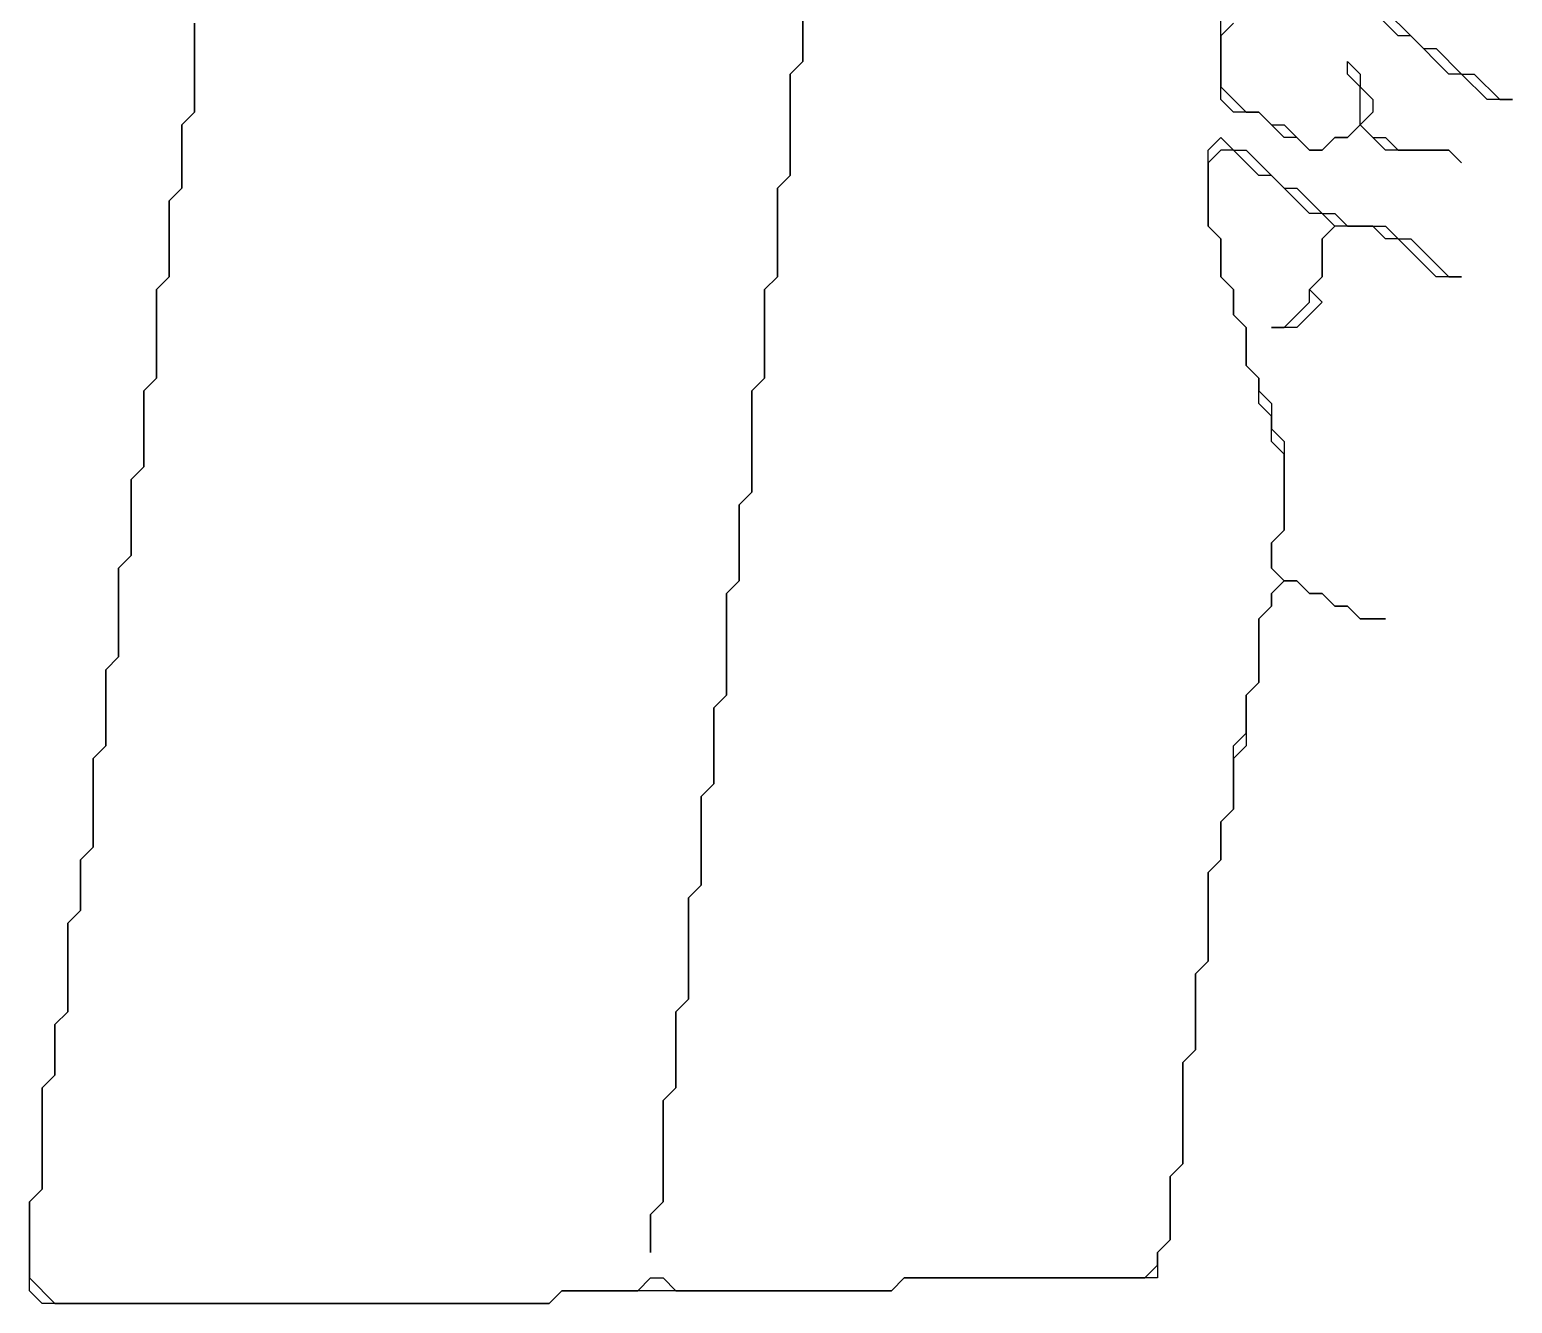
# Model space of a CAD drawing. Header units: metres. Extents: x 0 to 898, y 0 to 1598.
# Drawn here: x 13 to 130, y 806 to 906.5 of the extents above; entities that cross this region are included whole.
import ezdxf

# ---------------------------------------------------------------- set-up
doc = ezdxf.new("R2010")
doc.units = ezdxf.units.M

msp = doc.modelspace()

# ---------------------------------------------------------------- linework, layer by layer
for p, q in [((74, 904), (74, 911)), ((74, 911), (74, 904)), ((107, 901), (107, 909)), ((121, 906), (118, 909)), ((119, 909), (123, 905)), ((26, 900), (26, 907)), ((26, 907), (26, 900)), ((108, 907), (107, 906)), ((107, 906), (107, 902)), ((122, 906), (121, 906)), ((125, 903), (122, 906)), ((123, 905), (124, 905)), ((124, 905), (126, 903)), ((73, 903), (74, 904)), ((74, 904), (73, 903)), ((117, 903), (117, 904)), ((117, 904), (118, 903)), ((73, 895), (73, 903)), ((73, 903), (73, 895)), ((118, 902), (117, 903)), ((118, 903), (118, 902)), ((126, 903), (125, 903)), ((128, 901), (126, 903)), ((126, 903), (127, 903)), ((127, 903), (129, 901)), ((107, 902), (109, 900)), ((108, 900), (107, 901)), ((118, 899), (118, 902)), ((118, 902), (119, 901)), ((119, 901), (119, 900)), ((130, 901), (128, 901)), ((129, 901), (130, 901)), ((25, 899), (26, 900)), ((26, 900), (25, 899)), ((110, 900), (108, 900)), ((109, 900), (110, 900)), ((112, 898), (110, 900)), ((110, 900), (111, 899)), ((119, 900), (118, 899)), ((25, 894), (25, 899)), ((25, 899), (25, 894)), ((111, 899), (112, 899)), ((112, 899), (114, 897)), ((118, 899), (117, 898)), ((117, 898), (118, 899)), ((120, 897), (118, 899)), ((118, 899), (119, 898)), ((106, 897), (107, 898)), ((107, 898), (108, 897)), ((113, 898), (112, 898)), ((114, 897), (113, 898)), ((116, 898), (115, 897)), ((115, 897), (116, 898)), ((117, 898), (116, 898)), ((116, 898), (117, 898)), ((119, 898), (120, 898)), ((120, 898), (121, 897)), ((106, 891), (106, 897)), ((107, 897), (106, 896)), ((108, 897), (107, 897)), ((108, 897), (109, 897)), ((110, 895), (108, 897)), ((109, 897), (112, 894)), ((115, 897), (114, 897)), ((114, 897), (115, 897)), ((125, 897), (120, 897)), ((121, 897), (125, 897)), ((126, 896), (125, 897)), ((125, 897), (126, 896)), ((106, 896), (106, 891)), ((24, 893), (25, 894)), ((25, 894), (24, 893)), ((72, 894), (73, 895)), ((73, 895), (72, 894)), ((72, 887), (72, 894)), ((72, 894), (72, 887)), ((111, 895), (110, 895)), ((114, 892), (111, 895)), ((112, 894), (113, 894)), ((113, 894), (115, 892)), ((24, 887), (24, 893)), ((24, 893), (24, 887)), ((115, 892), (114, 892)), ((115, 892), (116, 892)), ((116, 891), (115, 892)), ((116, 892), (117, 891)), ((107, 890), (106, 891)), ((106, 891), (107, 890)), ((116, 891), (115, 890)), ((115, 890), (116, 891)), ((119, 891), (116, 891)), ((117, 891), (120, 891)), ((120, 890), (119, 891)), ((120, 891), (121, 890)), ((107, 887), (107, 890)), ((107, 890), (107, 887)), ((115, 890), (115, 887)), ((115, 887), (115, 890)), ((121, 890), (120, 890)), ((121, 890), (122, 890)), ((124, 887), (121, 890)), ((122, 890), (125, 887)), ((23, 886), (24, 887)), ((24, 887), (23, 886)), ((71, 886), (72, 887)), ((72, 887), (71, 886)), ((108, 886), (107, 887)), ((107, 887), (108, 886)), ((115, 887), (114, 886)), ((114, 886), (115, 887)), ((126, 887), (124, 887)), ((125, 887), (126, 887)), ((23, 879), (23, 886)), ((23, 886), (23, 879)), ((71, 879), (71, 886)), ((71, 886), (71, 879)), ((108, 884), (108, 886)), ((108, 886), (108, 884)), ((114, 886), (115, 885)), ((114, 885), (114, 886)), ((112, 883), (114, 885)), ((115, 885), (113, 883)), ((109, 883), (108, 884)), ((108, 884), (109, 883)), ((109, 880), (109, 883)), ((109, 883), (109, 880)), ((113, 883), (111, 883)), ((111, 883), (112, 883)), ((110, 879), (109, 880)), ((109, 880), (110, 879)), ((22, 878), (23, 879)), ((23, 879), (22, 878)), ((70, 878), (71, 879)), ((71, 879), (70, 878)), ((110, 877), (110, 879)), ((110, 879), (110, 878)), ((22, 872), (22, 878)), ((22, 878), (22, 872)), ((70, 870), (70, 878)), ((70, 878), (70, 870)), ((110, 878), (111, 877)), ((111, 876), (110, 877)), ((111, 877), (111, 875)), ((111, 874), (111, 876)), ((111, 875), (112, 874)), ((112, 873), (111, 874)), ((112, 874), (112, 867)), ((112, 867), (112, 873)), ((21, 871), (22, 872)), ((22, 872), (21, 871)), ((21, 865), (21, 871)), ((21, 871), (21, 865)), ((69, 869), (70, 870)), ((70, 870), (69, 869)), ((69, 863), (69, 869)), ((69, 869), (69, 863)), ((111, 866), (112, 867)), ((112, 867), (111, 866)), ((111, 864), (111, 866)), ((111, 866), (111, 864)), ((20, 864), (21, 865)), ((21, 865), (20, 864)), ((20, 857), (20, 864)), ((20, 864), (20, 857)), ((112, 863), (111, 864)), ((111, 864), (112, 863)), ((68, 862), (69, 863)), ((69, 863), (68, 862)), ((111, 862), (112, 863)), ((112, 863), (111, 862)), ((112, 863), (113, 863)), ((113, 863), (112, 863)), ((113, 863), (114, 862)), ((114, 862), (113, 863)), ((68, 854), (68, 862)), ((68, 862), (68, 854)), ((111, 861), (111, 862)), ((111, 862), (111, 861)), ((114, 862), (115, 862)), ((115, 862), (114, 862)), ((115, 862), (116, 861)), ((116, 861), (115, 862)), ((110, 860), (111, 861)), ((111, 861), (110, 860)), ((110, 855), (110, 860)), ((110, 860), (110, 855)), ((116, 861), (117, 861)), ((117, 861), (116, 861)), ((117, 861), (118, 860)), ((118, 860), (117, 861)), ((118, 860), (120, 860)), ((120, 860), (118, 860)), ((19, 856), (20, 857)), ((20, 857), (19, 856)), ((19, 850), (19, 856)), ((19, 856), (19, 850)), ((109, 854), (110, 855)), ((110, 855), (109, 854)), ((67, 853), (68, 854)), ((68, 854), (67, 853)), ((67, 847), (67, 853)), ((67, 853), (67, 847)), ((109, 851), (109, 854)), ((109, 854), (109, 850)), ((108, 850), (109, 851)), ((18, 849), (19, 850)), ((19, 850), (18, 849)), ((108, 845), (108, 850)), ((109, 850), (108, 849)), ((18, 842), (18, 849)), ((18, 849), (18, 842)), ((108, 849), (108, 845)), ((66, 846), (67, 847)), ((67, 847), (66, 846)), ((66, 839), (66, 846)), ((66, 846), (66, 839)), ((107, 844), (108, 845)), ((108, 845), (107, 844)), ((107, 841), (107, 844)), ((107, 844), (107, 841)), ((17, 841), (18, 842)), ((18, 842), (17, 841)), ((17, 837), (17, 841)), ((17, 841), (17, 837)), ((106, 840), (107, 841)), ((107, 841), (106, 840)), ((65, 838), (66, 839)), ((66, 839), (65, 838)), ((106, 833), (106, 840)), ((106, 840), (106, 833)), ((65, 830), (65, 838)), ((65, 838), (65, 830)), ((16, 836), (17, 837)), ((17, 837), (16, 836)), ((16, 829), (16, 836)), ((16, 836), (16, 829)), ((105, 832), (106, 833)), ((106, 833), (105, 832)), ((105, 826), (105, 832)), ((105, 832), (105, 826)), ((64, 829), (65, 830)), ((65, 830), (64, 829)), ((15, 828), (16, 829)), ((16, 829), (15, 828)), ((64, 823), (64, 829)), ((64, 829), (64, 823)), ((15, 824), (15, 828)), ((15, 828), (15, 824)), ((104, 825), (105, 826)), ((105, 826), (104, 825)), ((104, 817), (104, 825)), ((104, 825), (104, 817)), ((14, 823), (15, 824)), ((15, 824), (14, 823)), ((14, 815), (14, 823)), ((14, 823), (14, 815)), ((63, 822), (64, 823)), ((64, 823), (63, 822)), ((63, 814), (63, 822)), ((63, 822), (63, 814)), ((103, 816), (104, 817)), ((104, 817), (103, 816)), ((103, 811), (103, 816)), ((103, 816), (103, 811)), ((13, 814), (14, 815)), ((14, 815), (13, 814)), ((13, 807), (13, 814)), ((13, 814), (13, 808)), ((62, 813), (63, 814)), ((63, 814), (62, 813)), ((62, 810), (62, 813)), ((62, 813), (62, 810)), ((102, 810), (103, 811)), ((103, 811), (102, 810)), ((102, 809), (102, 810)), ((102, 810), (102, 808)), ((101, 808), (102, 809)), ((13, 808), (15, 806)), ((61, 807), (62, 808)), ((62, 808), (63, 808)), ((63, 808), (64, 807)), ((81, 807), (82, 808)), ((82, 808), (81, 807)), ((82, 808), (101, 808)), ((102, 808), (82, 808)), ((14, 806), (13, 807)), ((54, 806), (55, 807)), ((55, 807), (54, 806)), ((55, 807), (61, 807)), ((81, 807), (55, 807)), ((64, 807), (81, 807)), ((54, 806), (14, 806)), ((15, 806), (54, 806))]:
    msp.add_line(p, q)

doc.saveas('drawing.dxf')
